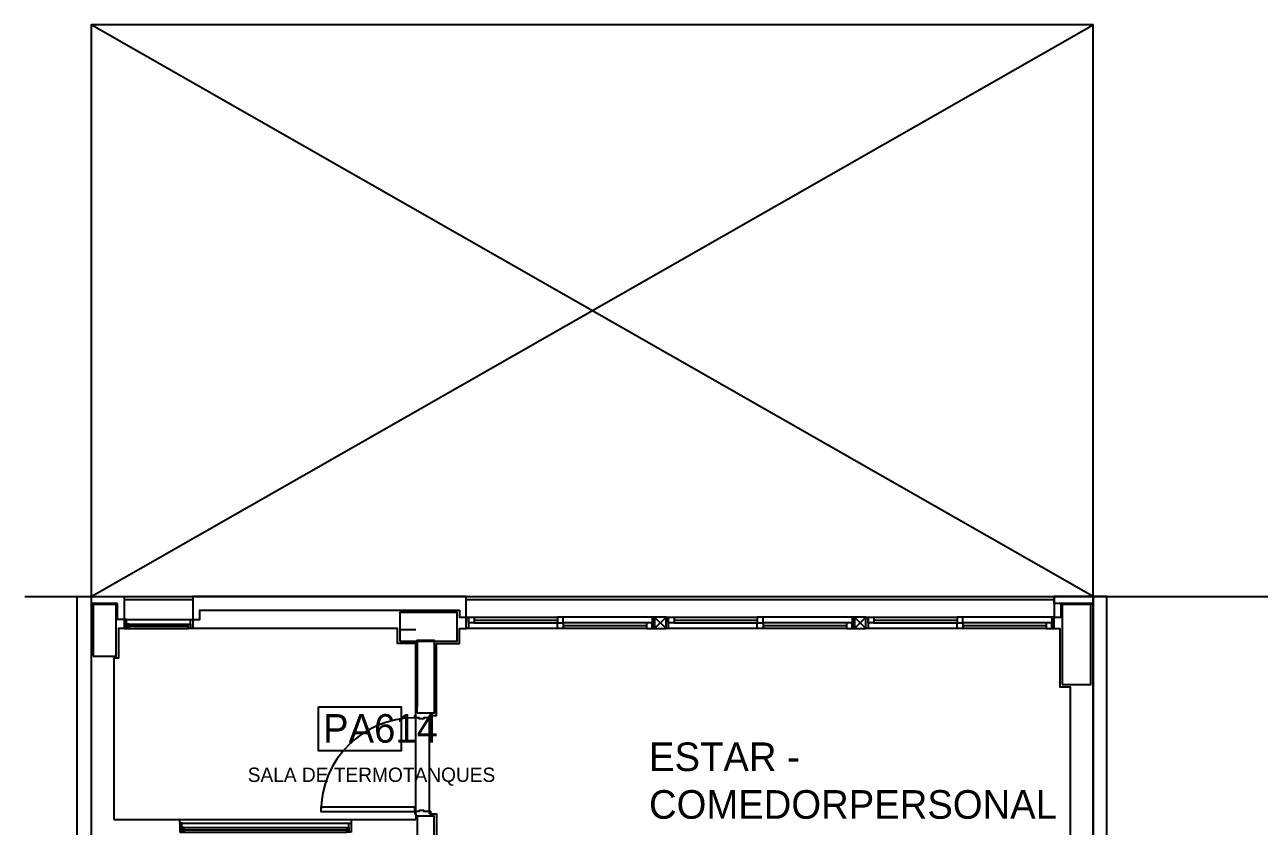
# Model space of a CAD drawing. Header units: millimetres. Extents: x 1473.7 to 1568.7, y 1808.4 to 1881.8.
# Drawn here: x 1500.16 to 1510.95, y 1836.49 to 1843.5 of the extents above; entities that cross this region are included whole.
import ezdxf

# ---------------------------------------------------------------- set-up
doc = ezdxf.new("R2010")
doc.units = ezdxf.units.MM
doc.layers.get('0').update_dxf_attribs({"linetype": 'CONTINUOUS'})
for name, color, linetype in [('0-OBSERVACIONES', 6, 'CONTINUOUS'), ('0000-TEXTO', 7, 'CONTINUOUS'), ('10-CARP-HOJA-PUER', 4, 'CONTINUOUS'), ('10-CARP-MARC', 2, 'CONTINUOUS'), ('10-CARP-SLIA', 14, 'CONTINUOUS'), ('AR - CARPINTERIA 1', 1, 'CONTINUOUS'), ('AR - LADRILLO VISTO', 3, 'CONTINUOUS'), ('AR - PROYECCION 1', 2, 'CONTINUOUS'), ('AR - REVOQUE', 8, 'CONTINUOUS'), ('AR - TXT', 7, 'CONTINUOUS'), ('AR - VISTA 1', 8, 'CONTINUOUS'), ('ES - LINEA OFICIAL', 6, 'CONTINUOUS'), ('ES-COLUMNAS', 5, 'CONTINUOUS'), ('ES-TABIQUES', 5, 'CONTINUOUS'), ('ESTRUCTURA', 3, 'CONTINUOUS'), ('TEXTO', 7, 'CONTINUOUS')]:
    doc.layers.add(name, color=color, linetype=linetype)

# ---------------------------------------------------------------- blocks, each defined once
blk = doc.blocks.new('Ventana 150')
at = {"linetype": 'CONTINUOUS'}
for points in [[(0, 0.08), (0.02, 0.08), (0.02, 0), (0, 0)], [(0.02, 0.08), (0.04, 0.08), (0.04, 0.04), (0.02, 0.04)], [(1.48, 0.08), (1.46, 0.08), (1.46, 0.04), (1.48, 0.04)], [(1.5, 0.08), (1.48, 0.08), (1.48, 0), (1.5, 0)]]:
    blk.add_lwpolyline(points, close=True, dxfattribs=at)
for points in [[(1.48, 0), (0.02, 0)], [(1.46, 0.08), (0.04, 0.08)], [(1.46, 0.06), (0.04, 0.06)], [(1.46, 0.04), (0.04, 0.04)]]:
    blk.add_lwpolyline(points, dxfattribs=at)
blk = doc.blocks.new('Puerta 86')
at = {"layer": '10-CARP-HOJA-PUER', "linetype": 'CONTINUOUS'}
blk.add_lwpolyline([(0.02, 0.13), (0.06, 0.13), (0.06, 0.95), (0.02, 0.95), (0.02, 0.13)], dxfattribs=at)
at = {"layer": '10-CARP-MARC', "linetype": 'CONTINUOUS'}
for points in [[(0, 0), (0, -0.01), (0.02, -0.01), (0.02, 0.05), (0.03, 0.05), (0.03, 0.09), (0.02, 0.09), (0.02, 0.13), (0, 0.13), (0, 0.12)], [(0.86, 0), (0.86, -0.01), (0.84, -0.01), (0.84, 0.05), (0.83, 0.05), (0.83, 0.09), (0.84, 0.09), (0.84, 0.13), (0.86, 0.13), (0.86, 0.12)]]:
    blk.add_lwpolyline(points, dxfattribs=at)
at = {"layer": '10-CARP-SLIA', "linetype": 'CONTINUOUS'}
for p, q in [((0, 0.12), (0.86, 0.12)), ((0, 0), (0.86, 0))]:
    blk.add_line(p, q, dxfattribs=at)
blk.add_arc((0.02, 0.13), 0.82, 0, 90, dxfattribs=at)

msp = doc.modelspace()

# ---------------------------------------------------------------- linework, layer by layer
at = {"layer": '0-OBSERVACIONES'}
for points in [[(1509.159942, 1838.498838), (1509.499942, 1838.498838), (1509.499942, 1838.438838), (1509.159942, 1838.438838)], [(1509.499942, 1825.978771), (1509.619942, 1825.978771), (1509.619942, 1838.498838), (1509.499942, 1838.498838)], [(1509.159942, 1838.318836), (1509.229942, 1838.318836), (1509.229942, 1838.438838), (1509.159942, 1838.438838)]]:
    msp.add_lwpolyline(points, close=True, dxfattribs=at)
at = {"layer": 'AR - CARPINTERIA 1', "linetype": 'CONTINUOUS'}
for points in [[(1501.029942, 1838.218838), (1501.049942, 1838.218838), (1501.049942, 1838.298838), (1501.029942, 1838.298838)], [(1501.629942, 1838.218838), (1501.609942, 1838.218838), (1501.609942, 1838.298838), (1501.629942, 1838.298838)], [(1504.019942, 1838.318838), (1504.039942, 1838.318838), (1504.039942, 1838.218838), (1504.019942, 1838.218838)], [(1504.039942, 1838.318838), (1504.089942, 1838.318838), (1504.089942, 1838.268838), (1504.039942, 1838.268838)], [(1504.868275, 1838.318838), (1504.818275, 1838.318838), (1504.818275, 1838.268838), (1504.868275, 1838.268838)], [(1505.666608, 1838.318837), (1505.646608, 1838.318837), (1505.646608, 1838.218837), (1505.666608, 1838.218837)], [(1505.666608, 1838.218837), (1505.766608, 1838.218837), (1505.766608, 1838.318837), (1505.666608, 1838.318837)], [(1505.766608, 1838.318838), (1505.786608, 1838.318838), (1505.786608, 1838.218838), (1505.766608, 1838.218838)], [(1505.786608, 1838.318838), (1505.836608, 1838.318838), (1505.836608, 1838.268838), (1505.786608, 1838.268838)], [(1506.614941, 1838.318838), (1506.564941, 1838.318838), (1506.564941, 1838.268838), (1506.614941, 1838.268838)], [(1507.413274, 1838.318837), (1507.393274, 1838.318837), (1507.393274, 1838.218837), (1507.413274, 1838.218837)], [(1507.413274, 1838.218837), (1507.513274, 1838.218837), (1507.513274, 1838.318837), (1507.413274, 1838.318837)], [(1507.513274, 1838.318838), (1507.533274, 1838.318838), (1507.533274, 1838.218838), (1507.513274, 1838.218838)], [(1507.533274, 1838.318838), (1507.583274, 1838.318838), (1507.583274, 1838.268838), (1507.533274, 1838.268838)], [(1508.361608, 1838.318838), (1508.311608, 1838.318838), (1508.311608, 1838.268838), (1508.361608, 1838.268838)], [(1509.159941, 1838.318837), (1509.139941, 1838.318837), (1509.139941, 1838.218837), (1509.159941, 1838.218837)], [(1501.049942, 1838.218838), (1501.069942, 1838.218838), (1501.069942, 1838.258838), (1501.049942, 1838.258838)], [(1501.609942, 1838.218838), (1501.589942, 1838.218838), (1501.589942, 1838.258838), (1501.609942, 1838.258838)], [(1504.818275, 1838.268838), (1504.868275, 1838.268838), (1504.868275, 1838.218838), (1504.818275, 1838.218838)], [(1505.646608, 1838.268837), (1505.596608, 1838.268837), (1505.596608, 1838.218837), (1505.646608, 1838.218837)], [(1506.564941, 1838.268838), (1506.614941, 1838.268838), (1506.614941, 1838.218838), (1506.564941, 1838.218838)], [(1507.393274, 1838.268837), (1507.343274, 1838.268837), (1507.343274, 1838.218837), (1507.393274, 1838.218837)], [(1508.311608, 1838.268838), (1508.361608, 1838.268838), (1508.361608, 1838.218838), (1508.311608, 1838.218838)], [(1509.139941, 1838.268837), (1509.089941, 1838.268837), (1509.089941, 1838.218837), (1509.139941, 1838.218837)]]:
    msp.add_lwpolyline(points, close=True, dxfattribs=at)
for points in [[(1501.049942, 1838.298838), (1501.609942, 1838.298838)], [(1504.089942, 1838.318838), (1504.818275, 1838.318838)], [(1504.089942, 1838.293838), (1504.818275, 1838.293838)], [(1505.646608, 1838.318837), (1504.868275, 1838.318838)], [(1505.766608, 1838.218837), (1505.666608, 1838.318837)], [(1505.666608, 1838.218837), (1505.766608, 1838.318837)], [(1505.836608, 1838.318838), (1506.564941, 1838.318838)], [(1505.836608, 1838.293838), (1506.564941, 1838.293838)], [(1507.393274, 1838.318837), (1506.614941, 1838.318838)], [(1507.513274, 1838.218837), (1507.413274, 1838.318837)], [(1507.413274, 1838.218837), (1507.513274, 1838.318837)], [(1507.583274, 1838.318838), (1508.311608, 1838.318838)], [(1507.583274, 1838.293838), (1508.311608, 1838.293838)], [(1509.139941, 1838.318837), (1508.361608, 1838.318838)], [(1501.069942, 1838.258838), (1501.589942, 1838.258838)], [(1501.069942, 1838.238838), (1501.589942, 1838.238838)], [(1501.069942, 1838.218838), (1501.589942, 1838.218838)], [(1504.818275, 1838.218838), (1504.039942, 1838.218838)], [(1504.089942, 1838.268838), (1504.818275, 1838.268838)], [(1505.596608, 1838.268837), (1504.868275, 1838.268838)], [(1505.596608, 1838.243837), (1504.868275, 1838.243838)], [(1505.596608, 1838.218837), (1504.868275, 1838.218838)], [(1506.564941, 1838.218838), (1505.786608, 1838.218838)], [(1505.836608, 1838.268838), (1506.564941, 1838.268838)], [(1507.343274, 1838.268837), (1506.614941, 1838.268838)], [(1507.343274, 1838.243837), (1506.614941, 1838.243838)], [(1507.343274, 1838.218837), (1506.614941, 1838.218838)], [(1508.311608, 1838.218838), (1507.533274, 1838.218838)], [(1507.583274, 1838.268838), (1508.311608, 1838.268838)], [(1509.089941, 1838.268837), (1508.361608, 1838.268838)], [(1509.089941, 1838.243837), (1508.361608, 1838.243838)], [(1509.089941, 1838.218837), (1508.361608, 1838.218838)]]:
    msp.add_lwpolyline(points, dxfattribs=at)
at = {"layer": 'AR - LADRILLO VISTO', "linetype": 'CONTINUOUS'}
for points in [[(1500.969942, 1838.438838), (1500.739942, 1838.438838), (1500.739942, 1812.228837), (1500.739942, 1812.228837), (1500.739942, 1812.228837), (1500.619942, 1812.228837), (1500.619942, 1838.498838), (1501.029942, 1838.498838), (1501.029942, 1838.298838), (1500.969942, 1838.298838), (1500.969942, 1838.438838)], [(1503.959942, 1838.378838), (1503.959942, 1838.318838), (1504.019942, 1838.318838), (1504.019942, 1838.498838), (1501.629942, 1838.498838), (1501.629942, 1838.298838), (1501.689942, 1838.298838), (1501.689942, 1838.378838), (1503.959942, 1838.378838)], [(1509.499942, 1838.438838), (1509.499942, 1812.228837), (1509.499942, 1812.228837), (1509.499942, 1812.228837), (1509.619942, 1812.228837), (1509.619942, 1838.498838), (1509.159942, 1838.498838), (1509.159942, 1838.318836), (1509.219942, 1838.318836), (1509.219942, 1838.438838), (1509.499942, 1838.438838)]]:
    msp.add_lwpolyline(points, dxfattribs=at)
at = {"layer": 'AR - PROYECCION 1'}
for points in [[(1500.739942, 1838.498837), (1509.499942, 1843.498837)], [(1509.499942, 1838.498837), (1500.739942, 1843.498837)]]:
    msp.add_lwpolyline(points, dxfattribs=at)
at = {"layer": 'AR - REVOQUE', "linetype": 'CONTINUOUS'}
for points in [[(1501.029942, 1838.218838), (1500.979942, 1838.218838), (1500.979942, 1837.958838), (1500.939942, 1837.958838), (1500.939942, 1836.548745)], [(1503.579942, 1837.458745), (1503.579942, 1837.458745), (1503.579941, 1838.088838), (1503.419942, 1838.088838), (1503.419942, 1838.218838), (1501.629942, 1838.218838)], [(1503.579941, 1838.208838), (1503.439942, 1838.208838)], [(1503.709942, 1837.458745), (1503.759942, 1837.458745), (1503.759942, 1838.088838), (1503.959942, 1838.088838), (1503.959942, 1838.218838), (1504.019942, 1838.218838)], [(1509.159941, 1838.218837), (1509.209942, 1838.218837), (1509.209942, 1837.708838), (1509.299942, 1837.708838), (1509.299942, 1834.648745)], [(1500.939942, 1836.548745), (1501.514941, 1836.548745)], [(1503.014941, 1836.548745), (1503.579942, 1836.548745)], [(1503.579942, 1836.598745), (1503.579942, 1836.548745)], [(1503.709942, 1836.598745), (1503.759942, 1836.598745), (1503.759942, 1834.648745)]]:
    msp.add_lwpolyline(points, dxfattribs=at)
at = {"layer": 'AR - VISTA 1', "linetype": 'CONTINUOUS'}
for points in [[(1501.629942, 1838.468838), (1501.029942, 1838.468838)], [(1509.159942, 1838.468838), (1504.019942, 1838.468838)], [(1501.514941, 1836.518745), (1501.514941, 1836.548745), (1503.014941, 1836.548745), (1503.014941, 1836.518745)]]:
    msp.add_lwpolyline(points, dxfattribs=at)
msp.add_lwpolyline([(1509.199942, 1838.468838), (1509.199942, 1838.468838)], close=True, dxfattribs=at)
at = {"layer": 'ES - LINEA OFICIAL'}
for points in [[(1509.499942, 1812.168838), (1509.499942, 1843.498838), (1500.739942, 1843.498838), (1500.739942, 1812.168838), (1509.499942, 1812.168838)], [(1500.159858, 1838.498838), (1510.499942, 1838.498838)], [(1510.361633, 1838.498838), (1521.121633, 1838.498838)]]:
    msp.add_lwpolyline(points, dxfattribs=at)
at = {"layer": 'ES-COLUMNAS', "linetype": 'CONTINUOUS'}
for points in [[(1500.759942, 1837.978838), (1500.959942, 1837.978838), (1500.959942, 1838.428838), (1500.759942, 1838.428838)], [(1509.229942, 1837.728838), (1509.479942, 1837.728838), (1509.479942, 1838.428838), (1509.229942, 1838.428838)], [(1503.439942, 1838.108838), (1503.939942, 1838.108838), (1503.939942, 1838.358838), (1503.439942, 1838.358838)]]:
    msp.add_lwpolyline(points, close=True, dxfattribs=at)
at = {"layer": 'ES-TABIQUES', "linetype": 'CONTINUOUS'}
for points in [[(1503.589942, 1837.478745), (1503.589942, 1838.118838), (1503.739942, 1838.118838), (1503.739942, 1837.478745), (1503.739942, 1837.478745), (1503.739942, 1837.478745), (1503.589942, 1837.478745)], [(1503.589942, 1836.578745), (1503.589942, 1831.708745), (1503.739942, 1831.708745), (1503.739942, 1836.578745), (1503.739942, 1836.578745), (1503.739942, 1836.578745), (1503.589942, 1836.578745)]]:
    msp.add_lwpolyline(points, dxfattribs=at)
at = {"layer": 'ESTRUCTURA', "linetype": 'CONTINUOUS'}
msp.add_line((1503.589942, 1838.103854), (1503.589942, 1837.532736), dxfattribs=at)
at = {"layer": 'TEXTO'}
msp.add_lwpolyline([(1502.728096, 1837.535652), (1503.450244, 1837.535652), (1503.450244, 1837.151244), (1502.728096, 1837.151244)], close=True, dxfattribs=at)

# ---------------------------------------------------------------- block references
at = {"layer": 'AR - CARPINTERIA 1', "linetype": 'CONTINUOUS'}
for name, p, rotation in [('Puerta 86', (1503.699942, 1836.598745), 90), ('Ventana 150', (1503.014941, 1836.518745), 180)]:
    msp.add_blockref(name, p, dxfattribs=dict(at, rotation=rotation))

# ---------------------------------------------------------------- texts
at = {"layer": '0000-TEXTO', "insert": (1505.618064, 1837.22297), "char_height": 0.25, "width": 3.125, "attachment_point": 1}
msp.add_mtext('ESTAR - COMEDORPERSONAL', dxfattribs=at)
at = {"layer": 'AR - TXT', "insert": (1502.109712, 1837.003425), "char_height": 0.125, "width": 2.159722, "attachment_point": 1}
msp.add_mtext('SALA DE TERMOTANQUES', dxfattribs=at)
at = {"layer": 'TEXTO'}
msp.add_text('PA614', height=0.25, dxfattribs=at).set_placement((1502.76851, 1837.221126))

doc.saveas('drawing.dxf')
